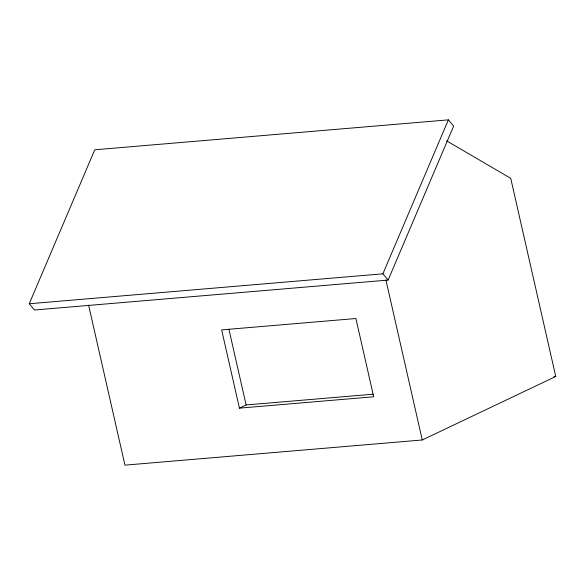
<?xml version="1.0" encoding="UTF-8"?>
<svg xmlns="http://www.w3.org/2000/svg" width="585" height="585" viewBox="0 0 585 585"><rect width="100%" height="100%" fill="white"/><g stroke="black" fill="none" stroke-linecap="round" stroke-linejoin="round"><path stroke-width="0.88" d="M29.25 303.754L94.755 149.789L448.388 119.852L453.624 126.104L388.118 280.069L34.486 310.006L29.25 303.754L382.882 273.817L388.118 280.069M382.882 273.817L448.388 119.852M239.426 408.14L373.683 396.776L355.899 318.525L221.642 329.889L239.426 408.14L246.117 404.959L373.12 394.21M88.613 305.18L124.956 465.148L422.268 439.978L555.75 376.491L510.727 178.308L446.574 140.831M553.929 376.645L555.75 376.491M385.924 280.018L422.268 439.978M228.947 329.37L246.117 404.959"/></g></svg>
